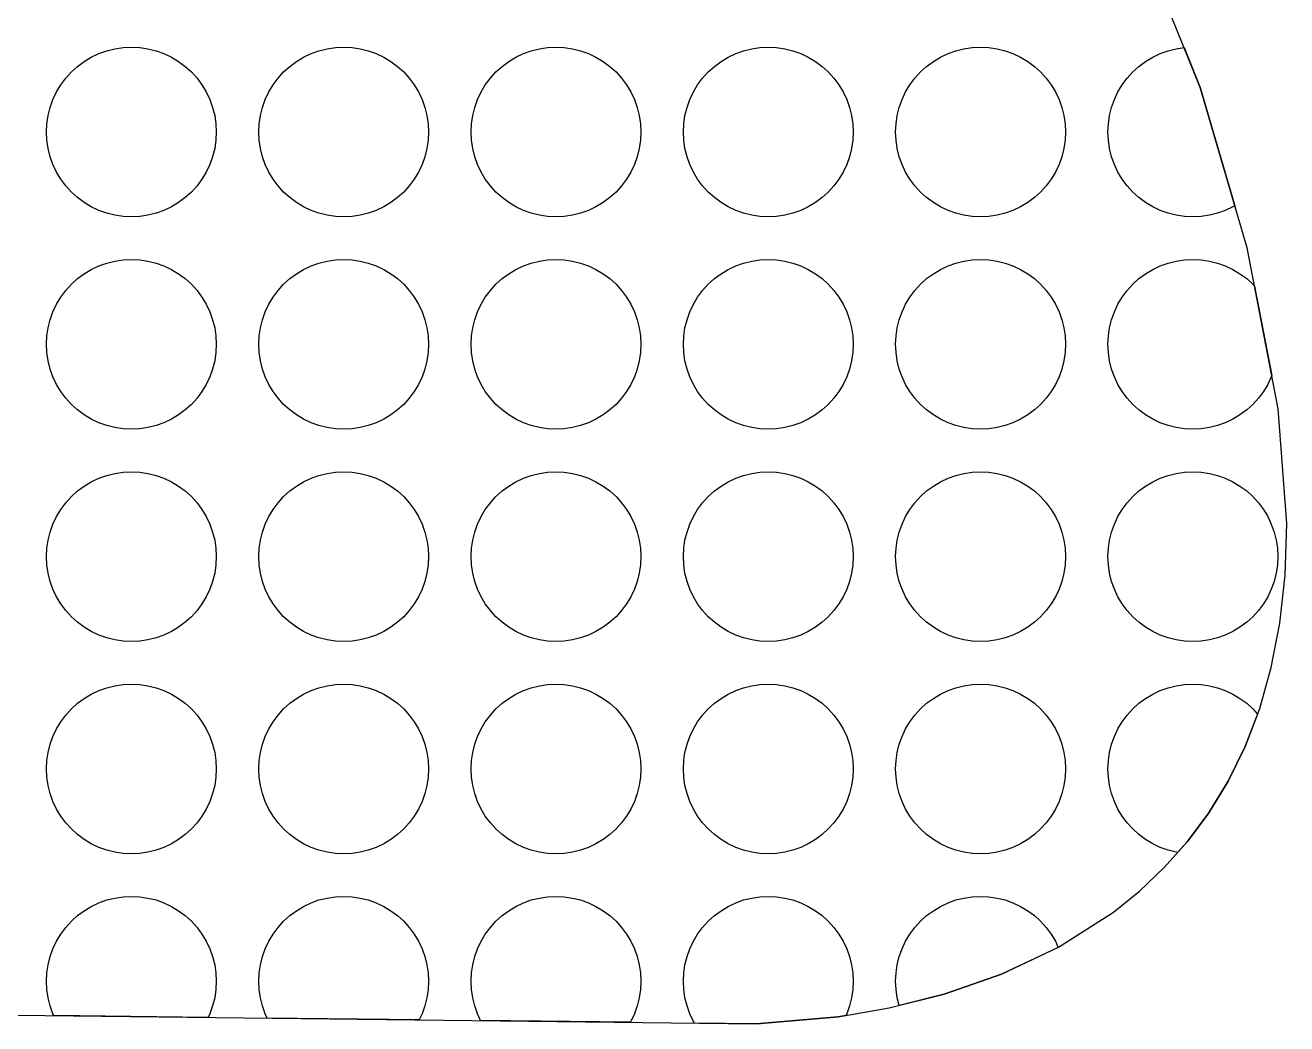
# Model space of a CAD drawing. Header units: millimetres. Extents: x -41 to 93, y -13 to 82.
# Drawn here: x 78.07 to 92.93, y -13.3 to -1.54 of the extents above; entities that cross this region are included whole.
import ezdxf

# ---------------------------------------------------------------- set-up
doc = ezdxf.new("R2010")
doc.units = ezdxf.units.MM
doc.layers.add('background', color=7, linetype='Continuous')
doc.layers.add('outline_2', color=3, linetype='Continuous')

msp = doc.modelspace()

# ---------------------------------------------------------------- linework, layer by layer
at = {"layer": 'background'}
for points in [[(80.319, -2.802), (80.314, -2.9), (80.3, -2.997), (80.276, -3.093), (80.243, -3.185), (80.201, -3.274), (80.15, -3.358), (80.092, -3.437), (80.026, -3.509), (79.953, -3.575), (79.874, -3.634), (79.79, -3.684), (79.701, -3.726), (79.609, -3.759), (79.514, -3.783), (79.417, -3.798), (79.319, -3.802), (79.221, -3.798), (79.124, -3.783), (79.028, -3.759), (78.936, -3.726), (78.847, -3.684), (78.763, -3.634), (78.684, -3.575), (78.612, -3.509), (78.546, -3.437), (78.487, -3.358), (78.437, -3.274), (78.395, -3.185), (78.362, -3.093), (78.338, -2.997), (78.324, -2.9), (78.319, -2.802), (78.324, -2.704), (78.338, -2.607), (78.362, -2.512), (78.395, -2.42), (78.437, -2.331), (78.487, -2.247), (78.546, -2.168), (78.612, -2.095), (78.684, -2.029), (78.763, -1.971), (78.847, -1.92), (78.936, -1.879), (79.028, -1.845), (79.124, -1.822), (79.221, -1.807), (79.319, -1.802), (79.417, -1.807), (79.514, -1.822), (79.609, -1.845), (79.701, -1.879), (79.79, -1.92), (79.874, -1.971), (79.953, -2.029), (80.026, -2.095), (80.092, -2.168), (80.15, -2.247), (80.201, -2.331), (80.243, -2.42), (80.276, -2.512), (80.3, -2.607), (80.314, -2.704)], [(82.819, -2.802), (82.814, -2.9), (82.8, -2.997), (82.776, -3.093), (82.743, -3.185), (82.701, -3.274), (82.65, -3.358), (82.592, -3.437), (82.526, -3.509), (82.453, -3.575), (82.374, -3.634), (82.29, -3.684), (82.201, -3.726), (82.109, -3.759), (82.014, -3.783), (81.917, -3.798), (81.819, -3.802), (81.721, -3.798), (81.624, -3.783), (81.528, -3.759), (81.436, -3.726), (81.347, -3.684), (81.263, -3.634), (81.184, -3.575), (81.112, -3.509), (81.046, -3.437), (80.987, -3.358), (80.937, -3.274), (80.895, -3.185), (80.862, -3.093), (80.838, -2.997), (80.824, -2.9), (80.819, -2.802), (80.824, -2.704), (80.838, -2.607), (80.862, -2.512), (80.895, -2.42), (80.937, -2.331), (80.987, -2.247), (81.046, -2.168), (81.112, -2.095), (81.184, -2.029), (81.263, -1.971), (81.347, -1.92), (81.436, -1.879), (81.528, -1.845), (81.624, -1.822), (81.721, -1.807), (81.819, -1.802), (81.917, -1.807), (82.014, -1.822), (82.109, -1.845), (82.201, -1.879), (82.29, -1.92), (82.374, -1.971), (82.453, -2.029), (82.526, -2.095), (82.592, -2.168), (82.65, -2.247), (82.701, -2.331), (82.743, -2.42), (82.776, -2.512), (82.8, -2.607), (82.814, -2.704)], [(85.319, -2.802), (85.314, -2.9), (85.3, -2.997), (85.276, -3.093), (85.243, -3.185), (85.201, -3.274), (85.15, -3.358), (85.092, -3.437), (85.026, -3.509), (84.953, -3.575), (84.874, -3.634), (84.79, -3.684), (84.701, -3.726), (84.609, -3.759), (84.514, -3.783), (84.417, -3.798), (84.319, -3.802), (84.221, -3.798), (84.124, -3.783), (84.028, -3.759), (83.936, -3.726), (83.847, -3.684), (83.763, -3.634), (83.684, -3.575), (83.612, -3.509), (83.546, -3.437), (83.487, -3.358), (83.437, -3.274), (83.395, -3.185), (83.362, -3.093), (83.338, -2.997), (83.324, -2.9), (83.319, -2.802), (83.324, -2.704), (83.338, -2.607), (83.362, -2.512), (83.395, -2.42), (83.437, -2.331), (83.487, -2.247), (83.546, -2.168), (83.612, -2.095), (83.684, -2.029), (83.763, -1.971), (83.847, -1.92), (83.936, -1.879), (84.028, -1.845), (84.124, -1.822), (84.221, -1.807), (84.319, -1.802), (84.417, -1.807), (84.514, -1.822), (84.609, -1.845), (84.701, -1.879), (84.79, -1.92), (84.874, -1.971), (84.953, -2.029), (85.026, -2.095), (85.092, -2.168), (85.15, -2.247), (85.201, -2.331), (85.243, -2.42), (85.276, -2.512), (85.3, -2.607), (85.314, -2.704)], [(87.819, -2.802), (87.814, -2.9), (87.8, -2.997), (87.776, -3.093), (87.743, -3.185), (87.701, -3.274), (87.65, -3.358), (87.592, -3.437), (87.526, -3.509), (87.453, -3.575), (87.374, -3.634), (87.29, -3.684), (87.201, -3.726), (87.109, -3.759), (87.014, -3.783), (86.917, -3.798), (86.819, -3.802), (86.721, -3.798), (86.624, -3.783), (86.528, -3.759), (86.436, -3.726), (86.347, -3.684), (86.263, -3.634), (86.184, -3.575), (86.112, -3.509), (86.046, -3.437), (85.987, -3.358), (85.937, -3.274), (85.895, -3.185), (85.862, -3.093), (85.838, -2.997), (85.824, -2.9), (85.819, -2.802), (85.824, -2.704), (85.838, -2.607), (85.862, -2.512), (85.895, -2.42), (85.937, -2.331), (85.987, -2.247), (86.046, -2.168), (86.112, -2.095), (86.184, -2.029), (86.263, -1.971), (86.347, -1.92), (86.436, -1.879), (86.528, -1.845), (86.624, -1.822), (86.721, -1.807), (86.819, -1.802), (86.917, -1.807), (87.014, -1.822), (87.109, -1.845), (87.201, -1.879), (87.29, -1.92), (87.374, -1.971), (87.453, -2.029), (87.526, -2.095), (87.592, -2.168), (87.65, -2.247), (87.701, -2.331), (87.743, -2.42), (87.776, -2.512), (87.8, -2.607), (87.814, -2.704)], [(90.319, -2.802), (90.314, -2.9), (90.3, -2.997), (90.276, -3.093), (90.243, -3.185), (90.201, -3.274), (90.15, -3.358), (90.092, -3.437), (90.026, -3.509), (89.953, -3.575), (89.874, -3.634), (89.79, -3.684), (89.701, -3.726), (89.609, -3.759), (89.514, -3.783), (89.417, -3.798), (89.319, -3.802), (89.221, -3.798), (89.124, -3.783), (89.028, -3.759), (88.936, -3.726), (88.847, -3.684), (88.763, -3.634), (88.684, -3.575), (88.612, -3.509), (88.546, -3.437), (88.487, -3.358), (88.437, -3.274), (88.395, -3.185), (88.362, -3.093), (88.338, -2.997), (88.324, -2.9), (88.319, -2.802), (88.324, -2.704), (88.338, -2.607), (88.362, -2.512), (88.395, -2.42), (88.437, -2.331), (88.487, -2.247), (88.546, -2.168), (88.612, -2.095), (88.684, -2.029), (88.763, -1.971), (88.847, -1.92), (88.936, -1.879), (89.028, -1.845), (89.124, -1.822), (89.221, -1.807), (89.319, -1.802), (89.417, -1.807), (89.514, -1.822), (89.609, -1.845), (89.701, -1.879), (89.79, -1.92), (89.874, -1.971), (89.953, -2.029), (90.026, -2.095), (90.092, -2.168), (90.15, -2.247), (90.201, -2.331), (90.243, -2.42), (90.276, -2.512), (90.3, -2.607), (90.314, -2.704)], [(91.905, -2.279), (92.313, -3.671), (92.29, -3.684), (92.201, -3.726), (92.109, -3.759), (92.014, -3.783), (91.917, -3.798), (91.819, -3.802), (91.721, -3.798), (91.624, -3.783), (91.528, -3.759), (91.436, -3.726), (91.347, -3.684), (91.263, -3.634), (91.184, -3.575), (91.112, -3.509), (91.046, -3.437), (90.987, -3.358), (90.937, -3.274), (90.895, -3.185), (90.862, -3.093), (90.838, -2.997), (90.824, -2.9), (90.819, -2.802), (90.824, -2.704), (90.838, -2.607), (90.862, -2.512), (90.895, -2.42), (90.937, -2.331), (90.987, -2.247), (91.046, -2.168), (91.112, -2.095), (91.184, -2.029), (91.263, -1.971), (91.347, -1.92), (91.436, -1.879), (91.528, -1.845), (91.624, -1.822), (91.715, -1.808)], [(80.319, -5.302), (80.314, -5.4), (80.3, -5.497), (80.276, -5.593), (80.243, -5.685), (80.201, -5.774), (80.15, -5.858), (80.092, -5.937), (80.026, -6.009), (79.953, -6.075), (79.874, -6.134), (79.79, -6.184), (79.701, -6.226), (79.609, -6.259), (79.514, -6.283), (79.417, -6.298), (79.319, -6.302), (79.221, -6.298), (79.124, -6.283), (79.028, -6.259), (78.936, -6.226), (78.847, -6.184), (78.763, -6.134), (78.684, -6.075), (78.612, -6.009), (78.546, -5.937), (78.487, -5.858), (78.437, -5.774), (78.395, -5.685), (78.362, -5.593), (78.338, -5.497), (78.324, -5.4), (78.319, -5.302), (78.324, -5.204), (78.338, -5.107), (78.362, -5.012), (78.395, -4.92), (78.437, -4.831), (78.487, -4.747), (78.546, -4.668), (78.612, -4.595), (78.684, -4.529), (78.763, -4.471), (78.847, -4.42), (78.936, -4.379), (79.028, -4.345), (79.124, -4.322), (79.221, -4.307), (79.319, -4.302), (79.417, -4.307), (79.514, -4.322), (79.609, -4.345), (79.701, -4.379), (79.79, -4.42), (79.874, -4.471), (79.953, -4.529), (80.026, -4.595), (80.092, -4.668), (80.15, -4.747), (80.201, -4.831), (80.243, -4.92), (80.276, -5.012), (80.3, -5.107), (80.314, -5.204)], [(82.819, -5.302), (82.814, -5.4), (82.8, -5.497), (82.776, -5.593), (82.743, -5.685), (82.701, -5.774), (82.65, -5.858), (82.592, -5.937), (82.526, -6.009), (82.453, -6.075), (82.374, -6.134), (82.29, -6.184), (82.201, -6.226), (82.109, -6.259), (82.014, -6.283), (81.917, -6.298), (81.819, -6.302), (81.721, -6.298), (81.624, -6.283), (81.528, -6.259), (81.436, -6.226), (81.347, -6.184), (81.263, -6.134), (81.184, -6.075), (81.112, -6.009), (81.046, -5.937), (80.987, -5.858), (80.937, -5.774), (80.895, -5.685), (80.862, -5.593), (80.838, -5.497), (80.824, -5.4), (80.819, -5.302), (80.824, -5.204), (80.838, -5.107), (80.862, -5.012), (80.895, -4.92), (80.937, -4.831), (80.987, -4.747), (81.046, -4.668), (81.112, -4.595), (81.184, -4.529), (81.263, -4.471), (81.347, -4.42), (81.436, -4.379), (81.528, -4.345), (81.624, -4.322), (81.721, -4.307), (81.819, -4.302), (81.917, -4.307), (82.014, -4.322), (82.109, -4.345), (82.201, -4.379), (82.29, -4.42), (82.374, -4.471), (82.453, -4.529), (82.526, -4.595), (82.592, -4.668), (82.65, -4.747), (82.701, -4.831), (82.743, -4.92), (82.776, -5.012), (82.8, -5.107), (82.814, -5.204)], [(85.319, -5.302), (85.314, -5.4), (85.3, -5.497), (85.276, -5.593), (85.243, -5.685), (85.201, -5.774), (85.15, -5.858), (85.092, -5.937), (85.026, -6.009), (84.953, -6.075), (84.874, -6.134), (84.79, -6.184), (84.701, -6.226), (84.609, -6.259), (84.514, -6.283), (84.417, -6.298), (84.319, -6.302), (84.221, -6.298), (84.124, -6.283), (84.028, -6.259), (83.936, -6.226), (83.847, -6.184), (83.763, -6.134), (83.684, -6.075), (83.612, -6.009), (83.546, -5.937), (83.487, -5.858), (83.437, -5.774), (83.395, -5.685), (83.362, -5.593), (83.338, -5.497), (83.324, -5.4), (83.319, -5.302), (83.324, -5.204), (83.338, -5.107), (83.362, -5.012), (83.395, -4.92), (83.437, -4.831), (83.487, -4.747), (83.546, -4.668), (83.612, -4.595), (83.684, -4.529), (83.763, -4.471), (83.847, -4.42), (83.936, -4.379), (84.028, -4.345), (84.124, -4.322), (84.221, -4.307), (84.319, -4.302), (84.417, -4.307), (84.514, -4.322), (84.609, -4.345), (84.701, -4.379), (84.79, -4.42), (84.874, -4.471), (84.953, -4.529), (85.026, -4.595), (85.092, -4.668), (85.15, -4.747), (85.201, -4.831), (85.243, -4.92), (85.276, -5.012), (85.3, -5.107), (85.314, -5.204)], [(87.819, -5.302), (87.814, -5.4), (87.8, -5.497), (87.776, -5.593), (87.743, -5.685), (87.701, -5.774), (87.65, -5.858), (87.592, -5.937), (87.526, -6.009), (87.453, -6.075), (87.374, -6.134), (87.29, -6.184), (87.201, -6.226), (87.109, -6.259), (87.014, -6.283), (86.917, -6.298), (86.819, -6.302), (86.721, -6.298), (86.624, -6.283), (86.528, -6.259), (86.436, -6.226), (86.347, -6.184), (86.263, -6.134), (86.184, -6.075), (86.112, -6.009), (86.046, -5.937), (85.987, -5.858), (85.937, -5.774), (85.895, -5.685), (85.862, -5.593), (85.838, -5.497), (85.824, -5.4), (85.819, -5.302), (85.824, -5.204), (85.838, -5.107), (85.862, -5.012), (85.895, -4.92), (85.937, -4.831), (85.987, -4.747), (86.046, -4.668), (86.112, -4.595), (86.184, -4.529), (86.263, -4.471), (86.347, -4.42), (86.436, -4.379), (86.528, -4.345), (86.624, -4.322), (86.721, -4.307), (86.819, -4.302), (86.917, -4.307), (87.014, -4.322), (87.109, -4.345), (87.201, -4.379), (87.29, -4.42), (87.374, -4.471), (87.453, -4.529), (87.526, -4.595), (87.592, -4.668), (87.65, -4.747), (87.701, -4.831), (87.743, -4.92), (87.776, -5.012), (87.8, -5.107), (87.814, -5.204)], [(90.319, -5.302), (90.314, -5.4), (90.3, -5.497), (90.276, -5.593), (90.243, -5.685), (90.201, -5.774), (90.15, -5.858), (90.092, -5.937), (90.026, -6.009), (89.953, -6.075), (89.874, -6.134), (89.79, -6.184), (89.701, -6.226), (89.609, -6.259), (89.514, -6.283), (89.417, -6.298), (89.319, -6.302), (89.221, -6.298), (89.124, -6.283), (89.028, -6.259), (88.936, -6.226), (88.847, -6.184), (88.763, -6.134), (88.684, -6.075), (88.612, -6.009), (88.546, -5.937), (88.487, -5.858), (88.437, -5.774), (88.395, -5.685), (88.362, -5.593), (88.338, -5.497), (88.324, -5.4), (88.319, -5.302), (88.324, -5.204), (88.338, -5.107), (88.362, -5.012), (88.395, -4.92), (88.437, -4.831), (88.487, -4.747), (88.546, -4.668), (88.612, -4.595), (88.684, -4.529), (88.763, -4.471), (88.847, -4.42), (88.936, -4.379), (89.028, -4.345), (89.124, -4.322), (89.221, -4.307), (89.319, -4.302), (89.417, -4.307), (89.514, -4.322), (89.609, -4.345), (89.701, -4.379), (89.79, -4.42), (89.874, -4.471), (89.953, -4.529), (90.026, -4.595), (90.092, -4.668), (90.15, -4.747), (90.201, -4.831), (90.243, -4.92), (90.276, -5.012), (90.3, -5.107), (90.314, -5.204)], [(92.749, -5.668), (92.743, -5.685), (92.701, -5.774), (92.65, -5.858), (92.592, -5.937), (92.526, -6.009), (92.453, -6.075), (92.374, -6.134), (92.29, -6.184), (92.201, -6.226), (92.109, -6.259), (92.014, -6.283), (91.917, -6.298), (91.819, -6.302), (91.721, -6.298), (91.624, -6.283), (91.528, -6.259), (91.436, -6.226), (91.347, -6.184), (91.263, -6.134), (91.184, -6.075), (91.112, -6.009), (91.046, -5.937), (90.987, -5.858), (90.937, -5.774), (90.895, -5.685), (90.862, -5.593), (90.838, -5.497), (90.824, -5.4), (90.819, -5.302), (90.824, -5.204), (90.838, -5.107), (90.862, -5.012), (90.895, -4.92), (90.937, -4.831), (90.987, -4.747), (91.046, -4.668), (91.112, -4.595), (91.184, -4.529), (91.263, -4.471), (91.347, -4.42), (91.436, -4.379), (91.528, -4.345), (91.624, -4.322), (91.721, -4.307), (91.819, -4.302), (91.917, -4.307), (92.014, -4.322), (92.109, -4.345), (92.201, -4.379), (92.29, -4.42), (92.374, -4.471), (92.453, -4.529), (92.526, -4.595), (92.545, -4.617)], [(80.319, -7.802), (80.314, -7.9), (80.3, -7.997), (80.276, -8.093), (80.243, -8.185), (80.201, -8.274), (80.15, -8.358), (80.092, -8.437), (80.026, -8.509), (79.953, -8.575), (79.874, -8.634), (79.79, -8.684), (79.701, -8.726), (79.609, -8.759), (79.514, -8.783), (79.417, -8.798), (79.319, -8.802), (79.221, -8.798), (79.124, -8.783), (79.028, -8.759), (78.936, -8.726), (78.847, -8.684), (78.763, -8.634), (78.684, -8.575), (78.612, -8.509), (78.546, -8.437), (78.487, -8.358), (78.437, -8.274), (78.395, -8.185), (78.362, -8.093), (78.338, -7.997), (78.324, -7.9), (78.319, -7.802), (78.324, -7.704), (78.338, -7.607), (78.362, -7.512), (78.395, -7.42), (78.437, -7.331), (78.487, -7.247), (78.546, -7.168), (78.612, -7.095), (78.684, -7.029), (78.763, -6.971), (78.847, -6.92), (78.936, -6.879), (79.028, -6.845), (79.124, -6.822), (79.221, -6.807), (79.319, -6.802), (79.417, -6.807), (79.514, -6.822), (79.609, -6.845), (79.701, -6.879), (79.79, -6.92), (79.874, -6.971), (79.953, -7.029), (80.026, -7.095), (80.092, -7.168), (80.15, -7.247), (80.201, -7.331), (80.243, -7.42), (80.276, -7.512), (80.3, -7.607), (80.314, -7.704)], [(82.819, -7.802), (82.814, -7.9), (82.8, -7.997), (82.776, -8.093), (82.743, -8.185), (82.701, -8.274), (82.65, -8.358), (82.592, -8.437), (82.526, -8.509), (82.453, -8.575), (82.374, -8.634), (82.29, -8.684), (82.201, -8.726), (82.109, -8.759), (82.014, -8.783), (81.917, -8.798), (81.819, -8.802), (81.721, -8.798), (81.624, -8.783), (81.528, -8.759), (81.436, -8.726), (81.347, -8.684), (81.263, -8.634), (81.184, -8.575), (81.112, -8.509), (81.046, -8.437), (80.987, -8.358), (80.937, -8.274), (80.895, -8.185), (80.862, -8.093), (80.838, -7.997), (80.824, -7.9), (80.819, -7.802), (80.824, -7.704), (80.838, -7.607), (80.862, -7.512), (80.895, -7.42), (80.937, -7.331), (80.987, -7.247), (81.046, -7.168), (81.112, -7.095), (81.184, -7.029), (81.263, -6.971), (81.347, -6.92), (81.436, -6.879), (81.528, -6.845), (81.624, -6.822), (81.721, -6.807), (81.819, -6.802), (81.917, -6.807), (82.014, -6.822), (82.109, -6.845), (82.201, -6.879), (82.29, -6.92), (82.374, -6.971), (82.453, -7.029), (82.526, -7.095), (82.592, -7.168), (82.65, -7.247), (82.701, -7.331), (82.743, -7.42), (82.776, -7.512), (82.8, -7.607), (82.814, -7.704)], [(85.319, -7.802), (85.314, -7.9), (85.3, -7.997), (85.276, -8.093), (85.243, -8.185), (85.201, -8.274), (85.15, -8.358), (85.092, -8.437), (85.026, -8.509), (84.953, -8.575), (84.874, -8.634), (84.79, -8.684), (84.701, -8.726), (84.609, -8.759), (84.514, -8.783), (84.417, -8.798), (84.319, -8.802), (84.221, -8.798), (84.124, -8.783), (84.028, -8.759), (83.936, -8.726), (83.847, -8.684), (83.763, -8.634), (83.684, -8.575), (83.612, -8.509), (83.546, -8.437), (83.487, -8.358), (83.437, -8.274), (83.395, -8.185), (83.362, -8.093), (83.338, -7.997), (83.324, -7.9), (83.319, -7.802), (83.324, -7.704), (83.338, -7.607), (83.362, -7.512), (83.395, -7.42), (83.437, -7.331), (83.487, -7.247), (83.546, -7.168), (83.612, -7.095), (83.684, -7.029), (83.763, -6.971), (83.847, -6.92), (83.936, -6.879), (84.028, -6.845), (84.124, -6.822), (84.221, -6.807), (84.319, -6.802), (84.417, -6.807), (84.514, -6.822), (84.609, -6.845), (84.701, -6.879), (84.79, -6.92), (84.874, -6.971), (84.953, -7.029), (85.026, -7.095), (85.092, -7.168), (85.15, -7.247), (85.201, -7.331), (85.243, -7.42), (85.276, -7.512), (85.3, -7.607), (85.314, -7.704)], [(87.819, -7.802), (87.814, -7.9), (87.8, -7.997), (87.776, -8.093), (87.743, -8.185), (87.701, -8.274), (87.65, -8.358), (87.592, -8.437), (87.526, -8.509), (87.453, -8.575), (87.374, -8.634), (87.29, -8.684), (87.201, -8.726), (87.109, -8.759), (87.014, -8.783), (86.917, -8.798), (86.819, -8.802), (86.721, -8.798), (86.624, -8.783), (86.528, -8.759), (86.436, -8.726), (86.347, -8.684), (86.263, -8.634), (86.184, -8.575), (86.112, -8.509), (86.046, -8.437), (85.987, -8.358), (85.937, -8.274), (85.895, -8.185), (85.862, -8.093), (85.838, -7.997), (85.824, -7.9), (85.819, -7.802), (85.824, -7.704), (85.838, -7.607), (85.862, -7.512), (85.895, -7.42), (85.937, -7.331), (85.987, -7.247), (86.046, -7.168), (86.112, -7.095), (86.184, -7.029), (86.263, -6.971), (86.347, -6.92), (86.436, -6.879), (86.528, -6.845), (86.624, -6.822), (86.721, -6.807), (86.819, -6.802), (86.917, -6.807), (87.014, -6.822), (87.109, -6.845), (87.201, -6.879), (87.29, -6.92), (87.374, -6.971), (87.453, -7.029), (87.526, -7.095), (87.592, -7.168), (87.65, -7.247), (87.701, -7.331), (87.743, -7.42), (87.776, -7.512), (87.8, -7.607), (87.814, -7.704)], [(90.319, -7.802), (90.314, -7.9), (90.3, -7.997), (90.276, -8.093), (90.243, -8.185), (90.201, -8.274), (90.15, -8.358), (90.092, -8.437), (90.026, -8.509), (89.953, -8.575), (89.874, -8.634), (89.79, -8.684), (89.701, -8.726), (89.609, -8.759), (89.514, -8.783), (89.417, -8.798), (89.319, -8.802), (89.221, -8.798), (89.124, -8.783), (89.028, -8.759), (88.936, -8.726), (88.847, -8.684), (88.763, -8.634), (88.684, -8.575), (88.612, -8.509), (88.546, -8.437), (88.487, -8.358), (88.437, -8.274), (88.395, -8.185), (88.362, -8.093), (88.338, -7.997), (88.324, -7.9), (88.319, -7.802), (88.324, -7.704), (88.338, -7.607), (88.362, -7.512), (88.395, -7.42), (88.437, -7.331), (88.487, -7.247), (88.546, -7.168), (88.612, -7.095), (88.684, -7.029), (88.763, -6.971), (88.847, -6.92), (88.936, -6.879), (89.028, -6.845), (89.124, -6.822), (89.221, -6.807), (89.319, -6.802), (89.417, -6.807), (89.514, -6.822), (89.609, -6.845), (89.701, -6.879), (89.79, -6.92), (89.874, -6.971), (89.953, -7.029), (90.026, -7.095), (90.092, -7.168), (90.15, -7.247), (90.201, -7.331), (90.243, -7.42), (90.276, -7.512), (90.3, -7.607), (90.314, -7.704)], [(92.819, -7.802), (92.814, -7.9), (92.8, -7.997), (92.776, -8.093), (92.743, -8.185), (92.701, -8.274), (92.65, -8.358), (92.592, -8.437), (92.526, -8.509), (92.453, -8.575), (92.374, -8.634), (92.29, -8.684), (92.201, -8.726), (92.109, -8.759), (92.014, -8.783), (91.917, -8.798), (91.819, -8.802), (91.721, -8.798), (91.624, -8.783), (91.528, -8.759), (91.436, -8.726), (91.347, -8.684), (91.263, -8.634), (91.184, -8.575), (91.112, -8.509), (91.046, -8.437), (90.987, -8.358), (90.937, -8.274), (90.895, -8.185), (90.862, -8.093), (90.838, -7.997), (90.824, -7.9), (90.819, -7.802), (90.824, -7.704), (90.838, -7.607), (90.862, -7.512), (90.895, -7.42), (90.937, -7.331), (90.987, -7.247), (91.046, -7.168), (91.112, -7.095), (91.184, -7.029), (91.263, -6.971), (91.347, -6.92), (91.436, -6.879), (91.528, -6.845), (91.624, -6.822), (91.721, -6.807), (91.819, -6.802), (91.917, -6.807), (92.014, -6.822), (92.109, -6.845), (92.201, -6.879), (92.29, -6.92), (92.374, -6.971), (92.453, -7.029), (92.526, -7.095), (92.592, -7.168), (92.65, -7.247), (92.701, -7.331), (92.743, -7.42), (92.776, -7.512), (92.8, -7.607), (92.814, -7.704)], [(80.319, -10.302), (80.314, -10.4), (80.3, -10.497), (80.276, -10.593), (80.243, -10.685), (80.201, -10.774), (80.15, -10.858), (80.092, -10.937), (80.026, -11.009), (79.953, -11.075), (79.874, -11.134), (79.79, -11.184), (79.701, -11.226), (79.609, -11.259), (79.514, -11.283), (79.417, -11.298), (79.319, -11.302), (79.221, -11.298), (79.124, -11.283), (79.028, -11.259), (78.936, -11.226), (78.847, -11.184), (78.763, -11.134), (78.684, -11.075), (78.612, -11.009), (78.546, -10.937), (78.487, -10.858), (78.437, -10.774), (78.395, -10.685), (78.362, -10.593), (78.338, -10.497), (78.324, -10.4), (78.319, -10.302), (78.324, -10.204), (78.338, -10.107), (78.362, -10.012), (78.395, -9.92), (78.437, -9.831), (78.487, -9.747), (78.546, -9.668), (78.612, -9.595), (78.684, -9.529), (78.763, -9.471), (78.847, -9.42), (78.936, -9.379), (79.028, -9.345), (79.124, -9.322), (79.221, -9.307), (79.319, -9.302), (79.417, -9.307), (79.514, -9.322), (79.609, -9.345), (79.701, -9.379), (79.79, -9.42), (79.874, -9.471), (79.953, -9.529), (80.026, -9.595), (80.092, -9.668), (80.15, -9.747), (80.201, -9.831), (80.243, -9.92), (80.276, -10.012), (80.3, -10.107), (80.314, -10.204)], [(82.819, -10.302), (82.814, -10.4), (82.8, -10.497), (82.776, -10.593), (82.743, -10.685), (82.701, -10.774), (82.65, -10.858), (82.592, -10.937), (82.526, -11.009), (82.453, -11.075), (82.374, -11.134), (82.29, -11.184), (82.201, -11.226), (82.109, -11.259), (82.014, -11.283), (81.917, -11.298), (81.819, -11.302), (81.721, -11.298), (81.624, -11.283), (81.528, -11.259), (81.436, -11.226), (81.347, -11.184), (81.263, -11.134), (81.184, -11.075), (81.112, -11.009), (81.046, -10.937), (80.987, -10.858), (80.937, -10.774), (80.895, -10.685), (80.862, -10.593), (80.838, -10.497), (80.824, -10.4), (80.819, -10.302), (80.824, -10.204), (80.838, -10.107), (80.862, -10.012), (80.895, -9.92), (80.937, -9.831), (80.987, -9.747), (81.046, -9.668), (81.112, -9.595), (81.184, -9.529), (81.263, -9.471), (81.347, -9.42), (81.436, -9.379), (81.528, -9.345), (81.624, -9.322), (81.721, -9.307), (81.819, -9.302), (81.917, -9.307), (82.014, -9.322), (82.109, -9.345), (82.201, -9.379), (82.29, -9.42), (82.374, -9.471), (82.453, -9.529), (82.526, -9.595), (82.592, -9.668), (82.65, -9.747), (82.701, -9.831), (82.743, -9.92), (82.776, -10.012), (82.8, -10.107), (82.814, -10.204)], [(85.319, -10.302), (85.314, -10.4), (85.3, -10.497), (85.276, -10.593), (85.243, -10.685), (85.201, -10.774), (85.15, -10.858), (85.092, -10.937), (85.026, -11.009), (84.953, -11.075), (84.874, -11.134), (84.79, -11.184), (84.701, -11.226), (84.609, -11.259), (84.514, -11.283), (84.417, -11.298), (84.319, -11.302), (84.221, -11.298), (84.124, -11.283), (84.028, -11.259), (83.936, -11.226), (83.847, -11.184), (83.763, -11.134), (83.684, -11.075), (83.612, -11.009), (83.546, -10.937), (83.487, -10.858), (83.437, -10.774), (83.395, -10.685), (83.362, -10.593), (83.338, -10.497), (83.324, -10.4), (83.319, -10.302), (83.324, -10.204), (83.338, -10.107), (83.362, -10.012), (83.395, -9.92), (83.437, -9.831), (83.487, -9.747), (83.546, -9.668), (83.612, -9.595), (83.684, -9.529), (83.763, -9.471), (83.847, -9.42), (83.936, -9.379), (84.028, -9.345), (84.124, -9.322), (84.221, -9.307), (84.319, -9.302), (84.417, -9.307), (84.514, -9.322), (84.609, -9.345), (84.701, -9.379), (84.79, -9.42), (84.874, -9.471), (84.953, -9.529), (85.026, -9.595), (85.092, -9.668), (85.15, -9.747), (85.201, -9.831), (85.243, -9.92), (85.276, -10.012), (85.3, -10.107), (85.314, -10.204)], [(87.819, -10.302), (87.814, -10.4), (87.8, -10.497), (87.776, -10.593), (87.743, -10.685), (87.701, -10.774), (87.65, -10.858), (87.592, -10.937), (87.526, -11.009), (87.453, -11.075), (87.374, -11.134), (87.29, -11.184), (87.201, -11.226), (87.109, -11.259), (87.014, -11.283), (86.917, -11.298), (86.819, -11.302), (86.721, -11.298), (86.624, -11.283), (86.528, -11.259), (86.436, -11.226), (86.347, -11.184), (86.263, -11.134), (86.184, -11.075), (86.112, -11.009), (86.046, -10.937), (85.987, -10.858), (85.937, -10.774), (85.895, -10.685), (85.862, -10.593), (85.838, -10.497), (85.824, -10.4), (85.819, -10.302), (85.824, -10.204), (85.838, -10.107), (85.862, -10.012), (85.895, -9.92), (85.937, -9.831), (85.987, -9.747), (86.046, -9.668), (86.112, -9.595), (86.184, -9.529), (86.263, -9.471), (86.347, -9.42), (86.436, -9.379), (86.528, -9.345), (86.624, -9.322), (86.721, -9.307), (86.819, -9.302), (86.917, -9.307), (87.014, -9.322), (87.109, -9.345), (87.201, -9.379), (87.29, -9.42), (87.374, -9.471), (87.453, -9.529), (87.526, -9.595), (87.592, -9.668), (87.65, -9.747), (87.701, -9.831), (87.743, -9.92), (87.776, -10.012), (87.8, -10.107), (87.814, -10.204)], [(90.319, -10.302), (90.314, -10.4), (90.3, -10.497), (90.276, -10.593), (90.243, -10.685), (90.201, -10.774), (90.15, -10.858), (90.092, -10.937), (90.026, -11.009), (89.953, -11.075), (89.874, -11.134), (89.79, -11.184), (89.701, -11.226), (89.609, -11.259), (89.514, -11.283), (89.417, -11.298), (89.319, -11.302), (89.221, -11.298), (89.124, -11.283), (89.028, -11.259), (88.936, -11.226), (88.847, -11.184), (88.763, -11.134), (88.684, -11.075), (88.612, -11.009), (88.546, -10.937), (88.487, -10.858), (88.437, -10.774), (88.395, -10.685), (88.362, -10.593), (88.338, -10.497), (88.324, -10.4), (88.319, -10.302), (88.324, -10.204), (88.338, -10.107), (88.362, -10.012), (88.395, -9.92), (88.437, -9.831), (88.487, -9.747), (88.546, -9.668), (88.612, -9.595), (88.684, -9.529), (88.763, -9.471), (88.847, -9.42), (88.936, -9.379), (89.028, -9.345), (89.124, -9.322), (89.221, -9.307), (89.319, -9.302), (89.417, -9.307), (89.514, -9.322), (89.609, -9.345), (89.701, -9.379), (89.79, -9.42), (89.874, -9.471), (89.953, -9.529), (90.026, -9.595), (90.092, -9.668), (90.15, -9.747), (90.201, -9.831), (90.243, -9.92), (90.276, -10.012), (90.3, -10.107), (90.314, -10.204)], [(92.436, -10.036), (92.235, -10.444), (92.007, -10.817), (91.755, -11.156), (91.64, -11.286), (91.624, -11.283), (91.528, -11.259), (91.436, -11.226), (91.347, -11.184), (91.263, -11.134), (91.184, -11.075), (91.112, -11.009), (91.046, -10.937), (90.987, -10.858), (90.937, -10.774), (90.895, -10.685), (90.862, -10.593), (90.838, -10.497), (90.824, -10.4), (90.819, -10.302), (90.824, -10.204), (90.838, -10.107), (90.862, -10.012), (90.895, -9.92), (90.937, -9.831), (90.987, -9.747), (91.046, -9.668), (91.112, -9.595), (91.184, -9.529), (91.263, -9.471), (91.347, -9.42), (91.436, -9.379), (91.528, -9.345), (91.624, -9.322), (91.721, -9.307), (91.819, -9.302), (91.917, -9.307), (92.014, -9.322), (92.109, -9.345), (92.201, -9.379), (92.29, -9.42), (92.374, -9.471), (92.453, -9.529), (92.526, -9.595), (92.581, -9.657)], [(78.405, -13.206), (78.395, -13.185), (78.362, -13.093), (78.338, -12.997), (78.324, -12.9), (78.319, -12.802), (78.324, -12.704), (78.338, -12.607), (78.362, -12.512), (78.395, -12.42), (78.437, -12.331), (78.487, -12.247), (78.546, -12.168), (78.612, -12.095), (78.684, -12.029), (78.763, -11.971), (78.847, -11.92), (78.936, -11.879), (79.028, -11.845), (79.124, -11.822), (79.221, -11.807), (79.319, -11.802), (79.417, -11.807), (79.514, -11.822), (79.609, -11.845), (79.701, -11.879), (79.79, -11.92), (79.874, -11.971), (79.953, -12.029), (80.026, -12.095), (80.092, -12.168), (80.15, -12.247), (80.201, -12.331), (80.243, -12.42), (80.276, -12.512), (80.3, -12.607), (80.314, -12.704), (80.319, -12.802), (80.314, -12.9), (80.3, -12.997), (80.276, -13.093), (80.243, -13.185), (80.223, -13.227)], [(80.919, -13.235), (80.895, -13.185), (80.862, -13.093), (80.838, -12.997), (80.824, -12.9), (80.819, -12.802), (80.824, -12.704), (80.838, -12.607), (80.862, -12.512), (80.895, -12.42), (80.937, -12.331), (80.987, -12.247), (81.046, -12.168), (81.112, -12.095), (81.184, -12.029), (81.263, -11.971), (81.347, -11.92), (81.436, -11.879), (81.528, -11.845), (81.624, -11.822), (81.721, -11.807), (81.819, -11.802), (81.917, -11.807), (82.014, -11.822), (82.109, -11.845), (82.201, -11.879), (82.29, -11.92), (82.374, -11.971), (82.453, -12.029), (82.526, -12.095), (82.592, -12.168), (82.65, -12.247), (82.701, -12.331), (82.743, -12.42), (82.776, -12.512), (82.8, -12.607), (82.814, -12.704), (82.819, -12.802), (82.814, -12.9), (82.8, -12.997), (82.776, -13.093), (82.743, -13.185), (82.709, -13.256)], [(83.432, -13.264), (83.395, -13.185), (83.362, -13.093), (83.338, -12.997), (83.324, -12.9), (83.319, -12.802), (83.324, -12.704), (83.338, -12.607), (83.362, -12.512), (83.395, -12.42), (83.437, -12.331), (83.487, -12.247), (83.546, -12.168), (83.612, -12.095), (83.684, -12.029), (83.763, -11.971), (83.847, -11.92), (83.936, -11.879), (84.028, -11.845), (84.124, -11.822), (84.221, -11.807), (84.319, -11.802), (84.417, -11.807), (84.514, -11.822), (84.609, -11.845), (84.701, -11.879), (84.79, -11.92), (84.874, -11.971), (84.953, -12.029), (85.026, -12.095), (85.092, -12.168), (85.15, -12.247), (85.201, -12.331), (85.243, -12.42), (85.276, -12.512), (85.3, -12.607), (85.314, -12.704), (85.319, -12.802), (85.314, -12.9), (85.3, -12.997), (85.276, -13.093), (85.243, -13.185), (85.201, -13.274), (85.194, -13.285)], [(87.643, -13.22), (86.682, -13.302), (85.949, -13.294), (85.937, -13.274), (85.895, -13.185), (85.862, -13.093), (85.838, -12.997), (85.824, -12.9), (85.819, -12.802), (85.824, -12.704), (85.838, -12.607), (85.862, -12.512), (85.895, -12.42), (85.937, -12.331), (85.987, -12.247), (86.046, -12.168), (86.112, -12.095), (86.184, -12.029), (86.263, -11.971), (86.347, -11.92), (86.436, -11.879), (86.528, -11.845), (86.624, -11.822), (86.721, -11.807), (86.819, -11.802), (86.917, -11.807), (87.014, -11.822), (87.109, -11.845), (87.201, -11.879), (87.29, -11.92), (87.374, -11.971), (87.453, -12.029), (87.526, -12.095), (87.592, -12.168), (87.65, -12.247), (87.701, -12.331), (87.743, -12.42), (87.776, -12.512), (87.8, -12.607), (87.814, -12.704), (87.819, -12.802), (87.814, -12.9), (87.8, -12.997), (87.776, -13.093), (87.743, -13.185), (87.734, -13.204)], [(89.564, -12.72), (88.892, -12.954), (88.36, -13.087), (88.338, -12.997), (88.324, -12.9), (88.319, -12.802), (88.324, -12.704), (88.338, -12.607), (88.362, -12.512), (88.395, -12.42), (88.437, -12.331), (88.487, -12.247), (88.546, -12.168), (88.612, -12.095), (88.684, -12.029), (88.763, -11.971), (88.847, -11.92), (88.936, -11.879), (89.028, -11.845), (89.124, -11.822), (89.221, -11.807), (89.319, -11.802), (89.417, -11.807), (89.514, -11.822), (89.609, -11.845), (89.701, -11.879), (89.79, -11.92), (89.874, -11.971), (89.953, -12.029), (90.026, -12.095), (90.092, -12.168), (90.15, -12.247), (90.201, -12.331), (90.234, -12.403)]]:
    msp.add_lwpolyline(points, close=True, dxfattribs=at)
at = {"layer": 'outline_2'}
msp.add_lwpolyline([(56.842, -12.954), (86.682, -13.302), (87.643, -13.22), (88.244, -13.116), (88.892, -12.954), (89.564, -12.72), (90.236, -12.402), (90.883, -11.987), (91.19, -11.74), (91.481, -11.463), (91.755, -11.156), (92.007, -10.817), (92.235, -10.444), (92.436, -10.036), (92.606, -9.591), (92.743, -9.108), (92.844, -8.585), (92.906, -8.02), (92.925, -7.412), (92.825, -6.061), (92.458, -4.165), (91.905, -2.279), (90.399, 1.451), (75.195, 32.293)], dxfattribs=at)

doc.saveas('drawing.dxf')
